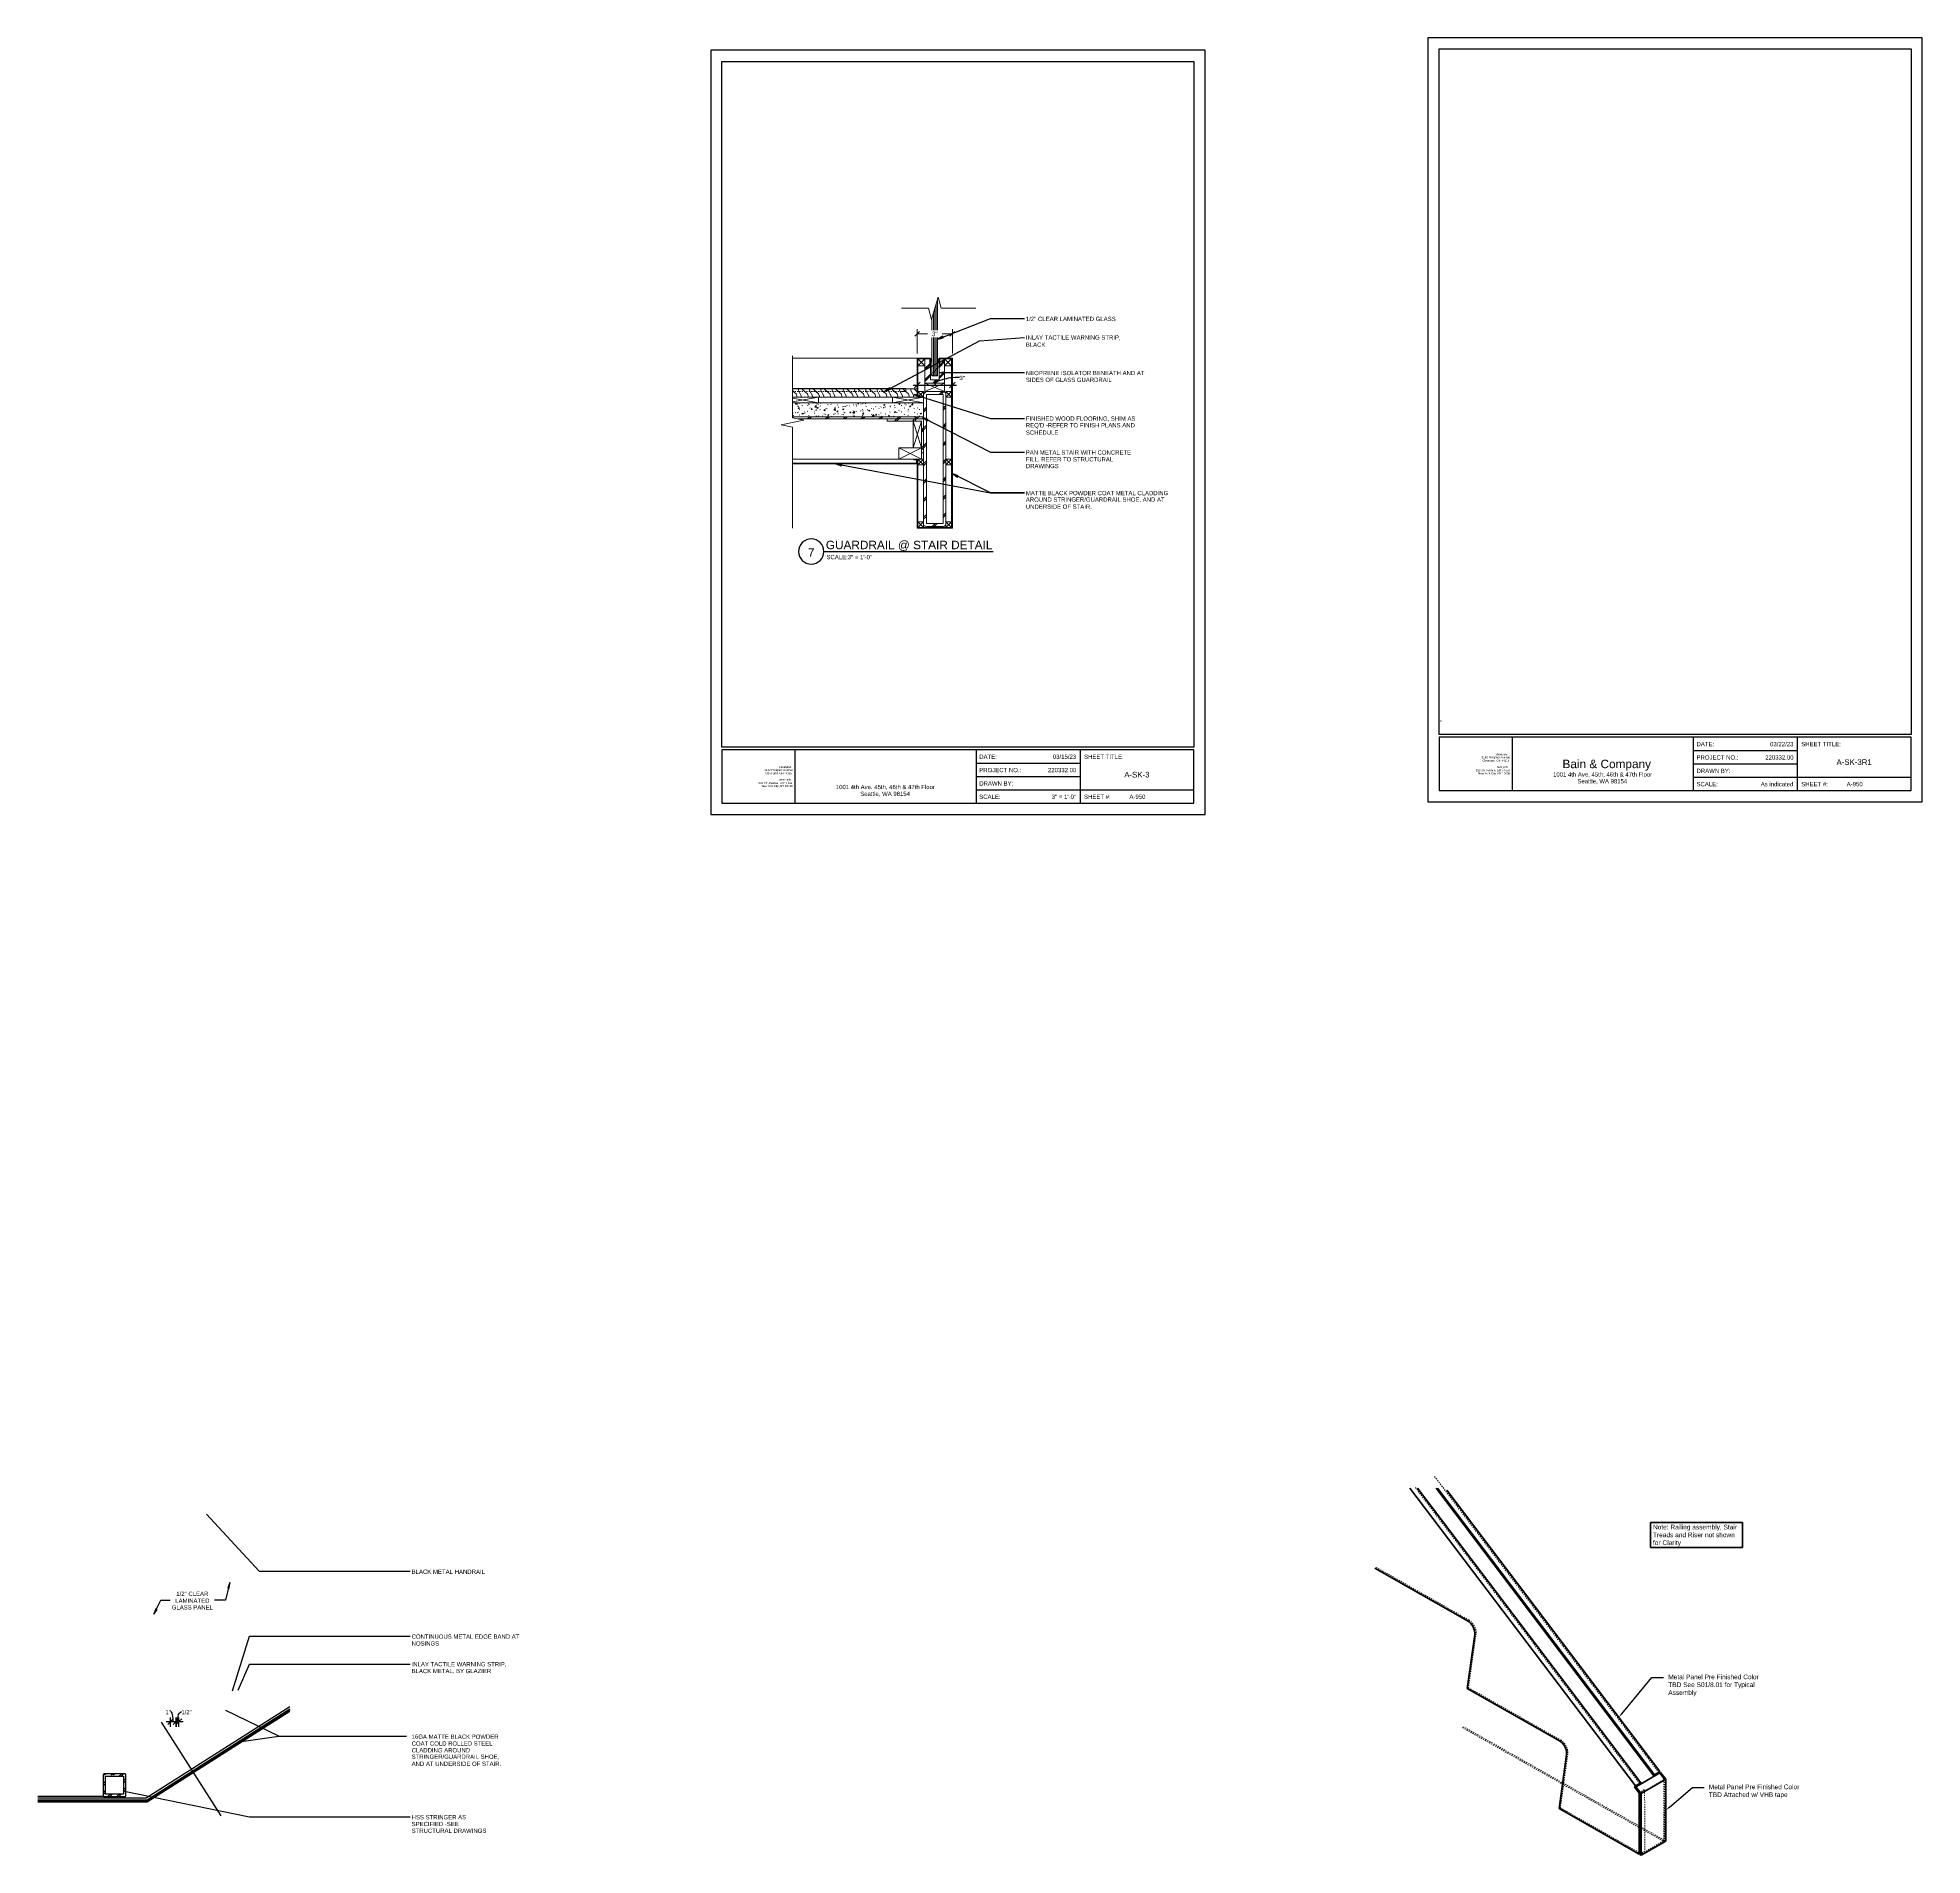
# Model space of a CAD drawing. Header units: inches. Extents: x -301 to 39679, y -468 to 370.
# Drawn here: x 117.8 to 278.8, y 55.3 to 210.5 of the extents above; entities that cross this region are included whole.
import ezdxf
from ezdxf import colors
from ezdxf.entities.mleader import LeaderData, LeaderLine
from ezdxf.math import Vec2, Vec3

# ---------------------------------------------------------------- set-up
doc = ezdxf.new("R2010")
doc.units = ezdxf.units.IN
doc.header["$MEASUREMENT"] = 0
doc.linetypes.add('DASHED2', pattern=[0.375, 0.25, -0.125])
doc.linetypes.add('PDF_IMPORT', pattern=[1, 0.8, -0.2])
doc.layers.get('Defpoints').update_dxf_attribs({"color": 3})
for name, color, linetype, lineweight in [('NSE-By_Others', 252, 'Continuous', 0), ('NSE-Call-Outs', 51, 'Continuous', 13), ('NSE-Notes', 11, 'Continuous', 40), ('NSE-Panels 01', 1, 'Continuous', 40)]:
    doc.layers.add(name, color=color, linetype=linetype, lineweight=lineweight)
doc.layers.add('NSE-Construction', color=86, linetype='Continuous', plot=False)
doc.styles.add('004 - NSSM - Standard', font='arial.ttf', dxfattribs={"height": 0.4})
doc.styles.add('Anno - NSSM - Standard', font='arial.ttf', dxfattribs={"height": 0.1})
doc.styles.add('PDF Arial', font='arial.ttf')
doc.dimstyles.new('004 - NSSM - Standard$0', dxfattribs={"dimtxt": 0.4, "dimasz": 0.4, "dimexe": 0.4, "dimexo": 0.4, "dimgap": 0.4, "dimtad": 0, "dimdec": 4, "dimzin": 3, "dimdsep": 46, "dimlunit": 5, "dimtxsty": '004 - NSSM - Standard', "dimblk": 'OBLIQUE', "dimcen": 0.4, "dimclrd": 256, "dimclre": 256, "dimclrt": 256, "dimazin": 0, "dimtfac": 0.7, "dimtdec": 4, "dimtmove": 1, "dimatfit": 2, "dimfxl": 1, "dimtfill": 1, "dimtfillclr": 11, "dimfrac": 1, "dimtolj": 1, "dimtzin": 0, "dimlwd": 0, "dimlwe": 0, "dimarcsym": 0})

# ---------------------------------------------------------------- blocks, each defined once
blk = doc.blocks.new('_Oblique')
at = {"color": 0, "linetype": 'ByBlock', "lineweight": -2}
blk.add_line((-0.5, -0.5), (0.5, 0.5), dxfattribs=at)
blk = doc.blocks.new('*D121')
at = {"layer": 'Defpoints', "color": 0, "transparency": 16777216}
for p in [(195.94, 185.19), (192.94, 183.12), (195.94, 183.12)]:
    blk.add_point(p, dxfattribs=at)
at = {"layer": 'NSE-Construction', "lineweight": 0, "transparency": 16777216}
for p, q in [((192.94, 183.52), (192.94, 185.59)), ((192.94, 185.19), (193.81, 185.19)), ((195.94, 185.19), (195.07, 185.19)), ((195.94, 183.52), (195.94, 185.59))]:
    blk.add_line(p, q, dxfattribs=at)
at = {"layer": 'NSE-Construction', "lineweight": 0, "transparency": 16777216, "xscale": 0.4, "yscale": 0.4, "zscale": 0.4, "rotation": 180}
blk.add_blockref('_Oblique', (192.94, 185.19), dxfattribs=at)
at = {"layer": 'NSE-Construction', "lineweight": 0, "transparency": 16777216, "xscale": 0.4, "yscale": 0.4, "zscale": 0.4}
blk.add_blockref('_Oblique', (195.94, 185.19), dxfattribs=at)
at = {"layer": 'NSE-Construction', "transparency": 16777216, "insert": (194.44, 185.19), "char_height": 0.4, "attachment_point": 5, "style": '004 - NSSM - Standard', "bg_fill": 3, "box_fill_scale": 1.25, "bg_fill_color": 256, "bg_fill_true_color": 13158600, "bg_fill_transparency": 0}
blk.add_mtext('\\A1;3"', dxfattribs=at)

msp = doc.modelspace()

# ---------------------------------------------------------------- linework, layer by layer
at = {"color": 253, "linetype": 'DASHED2', "lineweight": 0, "extrusion": (3.26562e-16, 0.821857, 0.569694)}
for p, q in [((254.6529, 61.39684), (254.73059, 61.49043)), ((255.90454, 62.16877), (255.84905, 62.08801)), ((256.42349, 62.36249), (256.36248, 62.28899)), ((256.75633, 61.7692), (256.36248, 62.28899))]:
    msp.add_line(p, q, dxfattribs=at)
at = {"layer": 'NSE-By_Others', "color": 253, "linetype": 'DASHED2', "ltscale": 0.25, "extrusion": (3.26562e-16, 0.821857, 0.569694)}
for p, q in [((237.12198, 87.63987), (256.28986, 62.34272)), ((235.48502, 86.69399), (254.6529, 61.39684)), ((232.14484, 79.87262), (240.04588, 75.38139)), ((240.65997, 74.21005), (240.01951, 69.60087)), ((240.01951, 69.60087), (239.90865, 69.53684)), ((240.01951, 69.60087), (247.88965, 65.1272)), ((239.49687, 66.19569), (248.04219, 61.368)), ((256.70948, 56.59394), (239.60358, 66.25795)), ((248.50374, 63.95586), (247.86329, 59.34668)), ((247.99559, 61.39438), (256.6021, 56.53212)), ((254.26251, 61.07558), (256.36248, 62.28899)), ((254.65507, 60.55748), (256.75633, 61.7692)), ((256.70047, 61.80082), (256.28986, 62.34272)), ((256.70047, 61.80082), (256.70953, 56.59397)), ((256.75633, 61.7692), (256.76539, 56.56235)), ((254.61622, 60.65677), (254.23738, 61.15675)), ((255.06222, 60.85664), (254.59921, 60.58922)), ((254.61622, 60.65677), (255.03193, 60.89649)), ((255.06222, 60.85652), (255.03193, 60.89649)), ((255.06222, 60.85664), (255.07127, 55.65296)), ((247.86329, 59.34668), (247.75243, 59.28265)), ((247.86329, 59.34668), (254.71913, 55.44958)), ((254.66413, 55.35275), (256.76539, 56.56235)), ((256.6021, 56.53212), (256.70948, 56.59394)), ((256.76539, 56.56235), (256.65889, 56.50105)), ((256.76539, 56.56235), (256.87712, 56.49912)), ((255.07127, 55.65296), (254.60826, 55.38555))]:
    msp.add_line(p, q, dxfattribs=at)
at = {"layer": 'NSE-By_Others'}
for points in [[(191.58911, 187.37897), (193.89302, 187.37897), (194.16821, 186.41901), (194.71859, 188.33893), (194.99378, 187.37897), (197.94406, 187.37897)], [(194.20021, 186.5406), (194.20021, 181.6832), (194.3218, 181.6192), (194.55859, 181.6192), (194.55859, 187.79495)], [(194.3218, 186.96299), (194.3218, 181.6192)], [(194.4434, 187.37897), (194.4434, 181.6192)], [(194.55859, 181.6192), (194.68019, 181.6832), (194.68019, 188.21733)], [(182.28389, 168.60853), (182.28389, 177.22258), (181.32393, 177.42097), (183.24385, 177.83056), (182.28389, 178.03535), (182.28389, 183.32793)], [(193.00346, 183.12314), (182.28389, 183.12314)], [(192.93946, 183.05914), (193.00346, 183.05914), (193.59863, 183.05914), (193.00346, 182.46397), (193.00346, 183.05914), (193.00346, 182.57916)], [(193.48344, 183.05914), (193.00346, 183.05914), (193.59863, 182.46397), (193.00346, 182.46397)], [(193.59863, 183.05274), (193.61143, 183.05914)], [(194.02101, 183.05914), (193.59863, 183.05914), (193.59863, 180.98563), (195.28176, 180.98563), (195.28176, 183.05914), (194.85938, 183.05914)], [(193.59863, 183.05914), (193.59863, 182.46397)], [(193.59863, 182.22718), (194.02101, 182.64956)], [(193.59863, 182.15678), (194.02101, 182.57916)], [(193.59863, 182.09278), (194.02101, 182.50877)], [(194.07861, 183.05914), (194.07861, 182.44477), (194.07861, 183.05914), (194.14261, 183.03994), (194.20021, 183.05914)], [(194.07861, 183.00155), (194.14261, 182.98235), (194.20021, 183.00155)], [(194.07861, 182.94395), (194.14261, 182.91835), (194.20021, 182.93755)], [(194.07861, 182.87995), (194.14261, 182.86075), (194.20021, 182.87995)], [(194.07861, 182.82235), (194.14261, 182.79675), (194.20021, 182.82235)], [(194.68019, 183.05914), (194.73779, 183.03994), (194.80178, 183.05914), (194.80178, 182.44477)], [(194.80178, 183.00155), (194.73779, 182.98235), (194.68019, 183.00155)], [(194.80178, 182.94395), (194.73779, 182.91835), (194.68019, 182.93755)], [(194.80178, 182.87995), (194.73779, 182.86075), (194.68019, 182.87995)], [(194.80178, 182.82235), (194.73779, 182.79675), (194.68019, 182.82235)], [(194.80178, 182.32957), (195.28176, 182.80955)], [(194.80178, 181.51041), (195.28176, 181.99039)], [(194.80178, 181.44001), (195.28176, 181.91999)], [(194.85938, 182.52797), (195.28176, 182.95035)], [(195.28176, 182.46397), (195.87694, 182.46397), (195.28176, 183.05914), (195.28176, 182.46397), (195.87694, 183.05914), (195.28176, 183.05914)], [(195.87694, 183.05914), (195.87694, 182.46397)], [(191.54432, 180.26886), (191.9795, 180.26886), (191.9795, 180.50565), (191.9795, 180.53765), (182.28389, 180.53765)], [(192.76027, 179.78248), (182.28389, 179.78248), (192.93946, 179.78248), (192.93946, 180.50565), (182.28389, 180.50565), (192.70267, 180.50565)], [(182.45669, 180.18566), (182.28389, 180.34565)], [(183.03906, 179.78248), (183.03906, 179.91047), (182.78947, 180.37125), (182.80227, 180.50565)], [(183.11586, 180.46725), (183.10306, 180.50565)], [(183.41665, 180.18566), (183.10946, 180.47365)], [(183.99902, 179.78248), (183.99902, 179.91047), (183.74943, 180.37125), (183.76223, 180.50565)], [(184.07582, 180.46725), (184.06302, 180.50565)], [(184.37661, 180.18566), (184.06942, 180.47365)], [(184.95898, 179.78248), (184.95898, 179.91047), (184.70939, 180.37125), (184.72219, 180.50565)], [(185.03578, 180.46725), (185.02298, 180.50565)], [(185.33657, 180.18566), (185.02938, 180.47365)], [(185.91894, 179.78248), (185.91894, 179.91047), (185.66935, 180.37125), (185.68215, 180.50565)], [(185.99574, 180.46725), (185.98294, 180.50565)], [(186.29653, 180.18566), (185.98934, 180.47365)], [(186.87891, 179.78248), (186.87891, 179.91047), (186.62932, 180.37125), (186.64212, 180.50565)], [(186.9557, 180.46725), (186.9429, 180.50565)], [(187.25649, 180.18566), (186.9493, 180.47365)], [(187.83887, 179.78248), (187.83887, 179.91047), (187.58928, 180.37125), (187.60208, 180.50565)], [(187.91566, 180.46725), (187.90286, 180.50565)], [(188.21645, 180.18566), (187.90926, 180.47365)], [(188.79883, 179.78248), (188.79883, 179.91047), (188.54924, 180.37125), (188.56204, 180.50565)], [(188.87562, 180.46725), (188.86282, 180.50565)], [(189.17641, 180.18566), (188.86922, 180.47365)], [(189.75879, 179.78248), (189.75879, 179.91047), (189.5092, 180.37125), (189.522, 180.50565)], [(189.83559, 180.46725), (189.82279, 180.50565)], [(190.12997, 180.18566), (189.82279, 180.47365)], [(190.71875, 179.78248), (190.71875, 179.91047), (190.46916, 180.37125), (190.48196, 180.50565)], [(190.79555, 180.46725), (190.77635, 180.50565)], [(191.08993, 180.18566), (190.78275, 180.47365)], [(191.67871, 179.78248), (191.67871, 179.91047), (191.42912, 180.37125), (191.44192, 180.50565)], [(191.74911, 180.46725), (191.73631, 180.50565)], [(192.0499, 180.18566), (191.74271, 180.47365)], [(192.63867, 179.91047), (192.38908, 180.37125), (192.40188, 180.50565)], [(192.70907, 180.46725), (192.69627, 180.50565)], [(192.93946, 180.24966), (192.70267, 180.47365)], [(192.93946, 180.92163), (192.93946, 180.82563), (192.93946, 180.46725)], [(193.00346, 180.26886), (193.48344, 179.78888)], [(193.48344, 180.26886), (193.00346, 180.26886)], [(193.48344, 180.05127), (193.69463, 180.26246)], [(193.59863, 181.26722), (194.07861, 181.7472)], [(193.59863, 181.13282), (194.07861, 181.6128)], [(195.28176, 180.26886), (195.28176, 180.98563), (193.59863, 180.98563), (193.59863, 180.26886), (195.28176, 180.26886), (193.59863, 180.26886)], [(194.80178, 181.26082), (194.07861, 181.26082)], [(194.277, 180.98563), (194.55219, 181.26082)], [(194.3474, 180.98563), (194.62259, 181.26082)], [(194.4178, 180.98563), (194.69299, 181.26082)], [(194.4434, 180.87043), (194.4434, 181.26082)], [(194.80178, 181.36961), (195.28176, 181.84959)], [(194.81458, 180.02567), (195.05777, 180.26886)], [(194.98738, 180.02567), (195.21777, 180.26246)], [(195.23697, 180.98563), (195.28176, 181.03043)], [(195.39696, 179.78888), (195.87694, 179.78888), (195.39696, 180.26886), (195.39696, 179.78888), (195.87694, 180.26886), (195.39696, 180.26886)], [(195.87694, 180.26886), (195.87694, 179.78888)], [(195.94094, 180.92163), (195.94094, 180.82563), (195.94094, 180.46725)], [(182.28389, 179.38569), (184.5046, 179.78248), (184.5046, 179.3089), (182.28389, 179.71208)], [(182.69348, 179.78248), (182.59748, 180.06407), (182.46309, 180.17926)], [(182.66788, 179.3089), (182.68068, 179.1745), (182.54628, 179.1937), (182.65508, 179.3089)], [(182.71268, 179.02091), (182.76387, 179.02731)], [(182.77667, 178.98251), (182.82147, 179.00811)], [(182.82147, 179.2641), (182.86627, 179.2321)], [(182.86627, 178.73292), (182.90467, 178.70092)], [(183.09666, 179.07211), (183.14786, 179.07851)], [(183.65344, 179.78248), (183.55744, 180.06407), (183.42305, 180.17926)], [(183.56384, 179.08491), (183.60864, 179.1169)], [(183.64064, 179.2257), (183.68544, 179.2001)], [(183.67904, 179.1489), (183.73023, 179.1553)], [(183.76223, 178.88651), (183.80063, 178.85452)], [(184.24861, 178.66892), (184.29981, 178.67532)], [(184.32541, 178.67532), (184.36381, 178.70732)], [(184.34461, 179.1873), (184.38301, 179.2193)], [(184.6134, 179.78248), (184.5174, 180.06407), (184.38301, 180.17926)], [(184.4598, 179.1937), (184.5046, 179.1617)], [(184.6326, 178.72012), (184.68379, 178.72652)], [(184.6518, 179.2769), (184.70299, 179.2833)], [(184.6582, 179.04011), (184.69019, 179.00811)], [(185.02298, 178.70732), (185.06138, 178.66892)], [(185.11898, 178.79052), (185.16378, 178.82252)], [(185.13818, 179.3025), (185.15098, 179.3089)], [(185.21497, 178.79692), (185.25977, 178.80332)], [(185.27897, 179.1553), (185.32377, 179.1297)], [(185.57336, 179.78248), (185.47736, 180.06407), (185.34297, 180.17926)], [(185.55416, 179.1937), (185.58616, 179.1617)], [(185.90615, 178.89931), (185.95094, 178.93131)], [(185.91894, 178.86091), (185.95734, 178.82252)], [(186.09814, 179.1233), (186.14294, 179.09771)], [(186.18133, 178.92491), (186.23253, 178.93131)], [(186.53332, 179.78248), (186.43732, 180.06407), (186.30293, 180.17926)], [(186.56532, 178.97611), (186.61652, 178.98251)], [(186.68691, 178.99531), (186.72531, 179.02731)], [(186.81491, 179.01451), (186.85331, 178.97611)], [(186.9173, 179.08491), (186.9621, 179.05931)], [(187.14769, 179.05291), (187.19889, 179.05931)], [(187.48688, 179.78248), (187.39728, 180.06407), (187.26289, 180.17926)], [(187.48048, 179.1105), (187.51888, 179.1425)], [(187.71087, 179.1681), (187.74927, 179.1297)], [(187.73647, 179.05291), (187.78127, 179.02731)], [(188.12045, 179.1809), (188.16525, 179.1873)], [(188.44684, 179.78248), (188.35725, 180.06407), (188.22285, 180.17926)], [(188.24845, 178.70732), (188.29325, 178.73932)], [(188.26765, 179.2193), (188.31245, 179.2513)], [(188.50444, 179.2321), (188.54924, 179.2385)], [(188.55564, 179.02091), (188.60044, 178.98891)], [(188.61963, 179.3089), (188.64523, 179.2833)], [(188.67723, 178.70092), (188.72843, 178.70732)], [(189.02922, 178.80972), (189.06762, 178.83532)], [(189.08042, 179.3089), (189.08042, 179.3089)], [(189.4068, 179.78248), (189.31721, 180.06407), (189.18281, 180.17926)], [(189.18921, 178.78412), (189.22761, 178.75212)], [(189.3748, 178.98251), (189.4196, 178.95691)], [(189.64999, 178.82892), (189.70119, 178.83532)], [(189.82279, 178.92491), (189.86118, 178.95051)], [(190.03398, 178.88011), (190.08518, 178.88651)], [(190.08518, 178.93771), (190.12357, 178.90571)], [(190.36676, 179.78248), (190.27717, 180.06407), (190.14277, 180.17926)], [(190.19397, 178.95051), (190.23877, 178.92491)], [(190.33476, 179.3089), (190.36036, 179.3025), (190.35396, 179.3089)], [(190.60995, 179.02731), (190.65475, 179.05931)], [(190.61635, 178.95691), (190.66755, 178.96331)], [(190.84034, 179.78248), (190.84034, 179.3089)], [(190.84034, 179.3089), (193.48344, 179.78248)], [(190.84034, 179.78248), (193.48344, 179.3089)], [(190.98114, 179.09131), (191.01954, 179.05931)], [(191.01954, 178.91211), (191.05794, 178.88651)], [(191.32672, 179.78248), (191.23713, 180.06407), (191.10273, 180.17926)], [(191.37152, 178.61772), (191.40992, 178.64972)], [(191.39072, 179.1297), (191.42912, 179.1617)], [(191.58271, 179.08491), (191.63391, 179.09131)], [(191.8387, 178.88011), (191.8771, 178.85452)], [(191.8771, 179.2449), (191.9155, 179.2129)], [(191.9667, 179.1361), (192.0179, 179.1425)], [(192.28669, 179.78248), (192.19709, 180.06407), (192.06269, 180.17926)], [(192.16509, 178.73292), (192.20989, 178.76492)], [(192.18429, 179.2449), (192.22269, 179.2769)], [(192.54907, 179.2129), (192.60027, 179.2193)], [(192.63227, 179.78248), (192.63227, 179.91047)], [(192.65787, 178.84812), (192.69627, 178.81612)], [(192.95226, 178.84172), (192.99706, 178.87371)], [(193.11865, 178.73292), (193.16345, 178.73932)], [(193.47704, 178.80972), (193.48344, 178.80972)], [(193.48344, 179.78888), (193.48344, 179.3089)], [(193.48344, 178.68812), (193.72023, 178.93131)], [(193.48344, 178.52173), (193.72023, 178.75852)], [(195.16017, 178.84172), (195.39696, 179.08491)], [(195.16017, 178.67532), (195.39696, 178.91211)], [(193.00346, 178.10575), (182.28389, 178.10575), (193.48344, 178.10575), (182.28389, 178.10575), (182.28389, 178.03535)], [(182.30309, 178.02895), (182.38629, 178.10575)], [(182.30949, 178.41293), (182.36069, 178.42573)], [(182.33509, 178.24654), (182.37349, 178.20814)], [(182.52068, 178.47693), (182.56548, 178.45133)], [(182.69348, 178.46413), (182.74467, 178.47053)], [(182.75747, 178.47053), (182.80227, 178.49613)], [(193.00346, 177.92655), (182.78307, 177.92655), (193.48344, 177.92655)], [(182.84707, 178.27214), (182.89187, 178.24014)], [(183.23105, 178.40013), (183.26945, 178.36174)], [(183.27585, 178.54093), (183.32705, 178.54733)], [(183.33985, 178.44493), (183.38465, 178.41293)], [(183.54464, 178.57933), (183.58944, 178.60493)], [(183.55744, 177.92655), (183.74303, 178.10575)], [(183.66624, 178.23374), (183.71103, 178.20814)], [(183.73023, 177.92655), (183.90943, 178.10575)], [(184.12702, 178.55373), (184.16542, 178.51533)], [(184.15902, 178.40653), (184.20381, 178.38093)], [(184.22941, 178.11855), (184.28061, 178.12494)], [(184.30621, 178.16334), (184.34461, 178.19534)], [(184.4854, 178.20174), (184.5302, 178.17614)], [(184.81179, 178.19534), (184.85659, 178.20174)], [(184.97818, 178.37453), (185.02298, 178.34254)], [(185.08698, 177.92655), (185.26617, 178.10575)], [(185.09978, 178.27854), (185.14458, 178.31054)], [(185.25337, 177.92655), (185.43896, 178.10575)], [(185.30457, 178.16334), (185.34937, 178.13774)], [(185.61176, 178.16974), (185.65016, 178.13134)], [(185.77815, 178.31694), (185.82935, 178.32974)], [(185.79735, 178.33614), (185.84215, 178.31054)], [(185.89335, 178.38733), (185.93174, 178.41933)], [(186.12374, 178.13134), (186.16213, 178.10575)], [(186.16213, 178.36813), (186.21333, 178.37453)], [(186.50772, 178.32334), (186.53972, 178.29134)], [(186.61012, 177.92655), (186.79571, 178.10575)], [(186.62292, 178.30414), (186.66131, 178.27854)], [(186.66771, 178.48333), (186.70611, 178.51533)], [(186.74451, 178.44493), (186.79571, 178.45133)], [(186.78291, 177.92655), (186.9621, 178.10575)], [(187.40368, 178.47693), (187.43568, 178.44493)], [(187.44208, 178.26574), (187.48048, 178.24014)], [(187.46128, 178.59853), (187.50608, 178.63052)], [(187.46768, 178.10575), (187.48688, 178.11855)], [(187.53808, 178.10575), (187.48688, 178.13774), (187.59568, 178.18254), (187.57008, 178.10575)], [(187.71087, 178.57293), (187.76207, 178.57933)], [(188.09486, 178.62412), (188.14605, 178.63052)], [(188.13965, 177.92655), (188.31885, 178.10575)], [(188.23565, 178.19534), (188.27405, 178.22734)], [(188.26125, 178.23374), (188.29965, 178.20814)], [(188.29325, 178.63052), (188.33165, 178.59853)], [(188.30605, 177.92655), (188.49164, 178.10575)], [(189.01002, 178.29774), (189.04842, 178.32334)], [(189.08042, 178.20174), (189.11881, 178.16974)], [(189.24681, 178.22734), (189.29801, 178.23374)], [(189.63079, 178.27214), (189.68199, 178.27854)], [(189.66279, 177.92655), (189.84838, 178.10575)], [(189.80359, 178.41293), (189.84838, 178.43853)], [(189.83559, 177.92655), (190.01478, 178.10575)], [(189.89958, 178.16334), (189.93798, 178.13774)], [(190.21317, 178.34894), (190.25797, 178.35534)], [(190.36036, 177.92655), (190.36036, 177.74736), (193.30424, 177.74736), (193.30424, 174.48989), (191.38432, 174.48989), (191.38432, 175.44985), (193.30424, 175.44985), (193.30424, 174.48989), (191.38432, 175.44985)], [(190.59075, 178.52173), (190.63555, 178.54733)], [(190.71875, 178.13134), (190.75075, 178.10575)], [(190.91714, 178.17614), (190.95554, 178.13774)], [(191.01314, 177.74736), (191.19233, 177.92655), (191.37152, 178.10575)], [(191.17953, 178.47693), (191.23073, 178.48333)], [(191.17953, 177.74736), (191.35872, 177.92655), (191.54432, 178.10575)], [(191.35232, 178.10575), (191.39072, 178.13774)], [(191.38432, 174.48989), (193.30424, 175.44985), (192.58107, 175.44985), (192.58107, 177.74736), (193.30424, 175.44985)], [(191.56351, 178.52813), (191.61471, 178.53453)], [(191.62111, 178.10575), (191.65311, 178.15054), (191.65951, 178.10575)], [(191.8131, 178.32974), (191.8515, 178.29134)], [(192.14589, 178.60493), (192.19709, 178.61133)], [(192.14589, 178.22094), (192.19069, 178.25294)], [(192.53628, 177.74736), (192.71547, 177.92655), (192.90106, 178.10575)], [(193.30424, 177.20978), (193.30424, 177.74736), (192.58107, 177.74736)], [(192.58107, 175.44985), (193.30424, 177.74736)], [(192.70907, 178.48333), (192.74747, 178.44493)], [(192.70907, 178.13134), (192.76027, 178.13774)], [(192.70907, 177.74736), (192.88826, 177.92655), (193.06745, 178.10575)], [(192.93306, 178.32974), (192.97786, 178.36174)], [(193.08025, 178.14414), (193.11225, 178.11215)], [(193.09305, 178.17614), (193.14425, 178.18254)], [(193.30424, 176.98579), (193.48344, 177.16498), (193.72023, 177.40177)], [(193.30424, 176.813), (193.48344, 176.99219), (193.72023, 177.23538)], [(195.16017, 177.31858), (195.39696, 177.55537)], [(195.16017, 177.14578), (195.39696, 177.38897)], [(193.30424, 175.45625), (193.48344, 175.63545), (193.72023, 175.87864)], [(193.30424, 175.28986), (193.48344, 175.46905), (193.72023, 175.70584)], [(195.16017, 175.78904), (195.39696, 176.03223)], [(195.16017, 175.62265), (195.39696, 175.85944)], [(182.28389, 174.09311), (192.93946, 174.09311), (192.93946, 174.48989), (192.63867, 174.48989), (192.63867, 174.4323), (192.88186, 174.4323), (192.88186, 174.15711), (182.28389, 174.15711)], [(192.63867, 174.48989), (182.28389, 174.48989)], [(193.48344, 174.48989), (193.48344, 174.00991), (193.00346, 174.48989), (193.00346, 174.00991), (193.48344, 174.48989), (193.00346, 174.48989)], [(193.00346, 174.00991), (193.48344, 174.00991)], [(193.48344, 174.11231), (193.72023, 174.3491)], [(193.48344, 173.93952), (193.72023, 174.18271)], [(195.16017, 174.2659), (195.39696, 174.50269)], [(195.16017, 174.09311), (195.39696, 174.3363)], [(195.39696, 174.00991), (195.87694, 174.00991), (195.39696, 174.48989), (195.39696, 174.00991), (195.87694, 174.48989), (195.39696, 174.48989)], [(195.87694, 174.48989), (195.87694, 174.00991)], [(193.48344, 172.58277), (193.72023, 172.82596)], [(193.48344, 172.41638), (193.72023, 172.65317)], [(195.16017, 172.73636), (195.39696, 172.97955)], [(195.16017, 172.56997), (195.39696, 172.80676)], [(193.48344, 171.05963), (193.72023, 171.29642)], [(193.48344, 170.88684), (193.72023, 171.13003)], [(195.16017, 171.21323), (195.39696, 171.45002)], [(195.16017, 171.04043), (195.39696, 171.28362)], [(193.48344, 169.14611), (193.48344, 168.66613), (193.00346, 169.14611), (193.00346, 168.66613), (193.48344, 169.14611), (193.00346, 169.14611)], [(193.48344, 169.53009), (193.72023, 169.77328)], [(193.48344, 169.3637), (193.72023, 169.60049)], [(194.22581, 168.75573), (194.469, 168.99252)], [(194.3986, 168.75573), (194.63539, 168.99252)], [(195.16017, 169.68369), (195.39696, 169.92688)], [(195.16017, 169.5173), (195.39696, 169.75409)], [(195.39696, 168.66613), (195.87694, 168.66613), (195.39696, 169.14611), (195.39696, 168.66613), (195.87694, 169.14611), (195.39696, 169.14611)], [(195.87694, 169.14611), (195.87694, 168.66613)], [(193.00346, 168.66613), (193.48344, 168.66613)]]:
    msp.add_lwpolyline(points, dxfattribs=at)
for points in [[(194.02101, 182.44477), (194.07861, 182.44477), (194.07861, 183.12314), (192.93946, 183.12314), (192.93946, 179.78248), (193.00346, 179.78248), (193.00346, 183.05914), (194.02101, 183.05914)], [(195.87694, 168.66613), (193.00346, 168.66613), (193.00346, 174.48989), (192.93946, 174.48989), (192.93946, 168.60853), (195.94094, 168.60853), (195.94094, 183.12314), (194.80178, 183.12314), (194.80178, 182.44477), (194.85938, 182.44477), (194.85938, 183.05914), (195.87694, 183.05914)], [(194.20021, 182.44477), (194.07861, 182.44477), (194.07861, 181.26082), (194.80178, 181.26082), (194.80178, 182.44477), (194.68019, 182.44477), (194.68019, 181.6192), (194.20021, 181.6192)], [(194.79538, 181.88799), (195.27536, 181.82399), (195.27536, 181.95199)], [(193.48344, 180.26886), (193.48344, 179.78888), (193.00346, 179.78888)], [(193.48344, 168.99252), (193.48984, 168.92852), (193.51544, 168.87092), (193.55383, 168.82612), (193.59863, 168.78772), (193.65623, 168.76213), (193.72023, 168.75573), (195.16017, 168.75573), (195.22417, 168.76213), (195.28176, 168.78772), (195.32656, 168.82612), (195.36496, 168.87092), (195.39056, 168.92852), (195.39696, 168.99252), (195.39696, 180.02567), (195.39056, 180.08966), (195.36496, 180.14726), (195.32656, 180.19846), (195.28176, 180.23686), (195.22417, 180.25606), (195.16017, 180.26886), (193.72023, 180.26886), (193.65623, 180.25606), (193.59863, 180.23686), (193.55383, 180.19846), (193.51544, 180.14726), (193.48984, 180.08966), (193.48344, 180.02567)], [(193.59863, 180.98563), (193.59863, 180.26886), (195.28176, 180.98563), (195.28176, 180.26886)], [(193.48344, 179.3089), (182.28389, 179.3089)], [(182.84707, 178.91851), (182.85987, 178.82252), (182.77027, 178.83532)], [(183.94782, 178.82252), (183.96062, 178.72652), (183.87103, 178.73932)], [(184.31901, 178.91851), (184.18462, 178.93771), (184.29981, 179.06571)], [(184.4726, 178.92491), (184.4406, 178.82892), (184.36381, 178.88011)], [(185.04858, 178.72652), (185.06778, 178.63052), (184.97178, 178.64332)], [(185.95734, 178.66252), (185.82295, 178.68812), (185.93814, 178.80972)], [(186.68051, 178.79692), (186.64851, 178.70732), (186.57172, 178.75852)], [(187.96686, 179.2961), (187.93486, 179.2001), (187.86447, 179.2513)], [(188.88842, 178.67532), (188.85643, 178.58573), (188.77963, 178.63692)], [(190.17477, 179.1745), (190.14277, 179.07851), (190.06598, 179.1297)], [(191.44192, 179.3025), (191.46112, 179.2065), (191.36512, 179.2193)], [(192.38268, 179.04651), (192.35068, 178.95691), (192.27389, 179.00811)], [(192.54268, 179.2065), (192.56187, 179.1105), (192.46588, 179.1233)], [(193.72023, 168.99252), (193.72023, 180.02567), (195.16017, 180.02567), (195.16017, 168.99252)], [(183.17986, 178.42573), (183.15426, 178.33614), (183.07746, 178.38733)], [(185.38777, 178.30414), (185.35577, 178.21454), (185.27897, 178.26574)], [(186.14934, 178.63052), (186.16853, 178.53453), (186.07254, 178.54733)], [(187.25009, 178.53453), (187.26929, 178.43853), (187.17329, 178.44493)], [(187.59568, 178.41293), (187.46128, 178.43213), (187.57648, 178.55373)], [(188.35085, 178.43853), (188.37004, 178.34254), (188.27405, 178.34894)], [(189.23401, 178.15694), (189.09962, 178.17614), (189.21481, 178.30414)], [(189.4516, 178.34254), (189.4708, 178.24654), (189.3748, 178.25294)], [(190.36036, 177.74736), (193.30424, 177.74736), (193.30424, 175.04667), (193.48344, 175.04667), (193.48344, 177.92655), (190.36036, 177.92655)], [(190.55236, 178.24654), (190.57156, 178.15054), (190.47556, 178.15694)], [(191.08993, 178.55373), (191.05794, 178.45773), (190.98114, 178.51533)], [(193.29784, 178.43213), (193.26585, 178.33614), (193.18905, 178.38733)]]:
    msp.add_lwpolyline(points, close=True, dxfattribs=at)
at = {"layer": 'NSE-By_Others', "linetype": 'PDF_IMPORT', "ltscale": 0.17677}
msp.add_lwpolyline([(193.59863, 181.19682), (195.28176, 182.87995)], dxfattribs=at)
at = {"layer": 'NSE-By_Others', "linetype": 'PDF_IMPORT', "ltscale": 0.114995}
msp.add_lwpolyline([(182.28389, 180.26886), (191.35872, 180.26886)], dxfattribs=at)
at = {"layer": 'NSE-By_Others', "color": 253, "linetype": 'DASHED2', "ltscale": 0.25, "extrusion": (-1.03596e-16, 6.83762e-17, -1)}
msp.add_ellipse((240.04521, 74.66427), major_axis=(0.43762, -0.7577), ratio=0.582449286, start_param=-2.359338138, end_param=-0.642000523, dxfattribs=at)
at = {"layer": 'NSE-By_Others', "color": 253, "linetype": 'DASHED2', "ltscale": 0.25, "extrusion": (4.80697e-17, 2.77632e-17, -1)}
msp.add_ellipse((247.88899, 64.41008), major_axis=(0.43762, -0.7577), ratio=0.582449286, start_param=-2.359338138, end_param=-0.642000523, dxfattribs=at)
at = {"layer": 'NSE-Construction'}
for p, q in [((133.50181, 58.65829), (128.40455, 66.65874)), ((138.43748, 65.44907), (149.31863, 65.44907))]:
    msp.add_line(p, q, dxfattribs=at)
for points in [[(217.52086, 144.16153), (217.52086, 209.40687), (175.30178, 209.40687), (175.30178, 144.16153)], [(278.7739, 145.23638), (278.7739, 210.48172), (236.55482, 210.48172), (236.55482, 145.23638)], [(277.81394, 209.52176), (277.81394, 150.98974), (237.51478, 150.98974), (237.51478, 209.52176)], [(216.5609, 208.44691), (216.5609, 149.91489), (176.26174, 149.91489), (176.26174, 208.44691)], [(194.69299, 184.74868), (195.16657, 184.86387), (195.11537, 184.98547)], [(190.21317, 180.30086), (190.66755, 180.47365), (190.60355, 180.58244)], [(192.67707, 180.01287), (193.11865, 179.81448), (193.15705, 179.92967)], [(193.41944, 178.04175), (193.81622, 177.76656), (193.87382, 177.88175)], [(185.98934, 174.08671), (186.45012, 173.93952), (186.46932, 174.06111)], [(195.98573, 173.24194), (196.38252, 172.96675), (196.44012, 173.08195)], [(176.26174, 145.12149), (216.5609, 145.12149), (216.5609, 149.6781), (176.26174, 149.6781)], [(237.51478, 146.19634), (277.81394, 146.19634), (277.81394, 150.75295), (237.51478, 150.75295)], [(134.23925, 78.59414), (134.06646, 78.13976), (134.18805, 78.10776)], [(127.76271, 75.87425), (128.0315, 76.27743), (127.91631, 76.33503)], [(129.89383, 66.94661), (129.65064, 66.70342), (129.41385, 66.46663), (129.65064, 66.70342)], [(129.65064, 66.24904), (129.65064, 66.70342), (129.65064, 67.06821), (129.65064, 66.70342)], [(125.29241, 60.31648), (125.31161, 60.31648), (125.32441, 60.32288), (125.33721, 60.32928), (125.34361, 60.34208), (125.35001, 60.36128), (125.35001, 60.37408), (125.35001, 62.17881), (125.35001, 62.19161), (125.34361, 62.20441), (125.33721, 62.2172), (125.32441, 62.2236), (125.31161, 62.23), (125.29241, 62.2364), (123.49409, 62.2364), (123.47489, 62.23), (123.46209, 62.2236), (123.44929, 62.2172), (123.44289, 62.20441), (123.43649, 62.19161), (123.43009, 62.17881), (123.43009, 60.37408), (123.43649, 60.36128), (123.44289, 60.34208), (123.44929, 60.32928), (123.46209, 60.32288), (123.47489, 60.31648), (123.49409, 60.31648)], [(125.17082, 60.49567), (123.61568, 60.49567), (123.61568, 62.05721), (125.17082, 62.05721)]]:
    msp.add_lwpolyline(points, close=True, dxfattribs=at)
for points in [[(194.69299, 184.74868), (199.192, 186.5086), (202.09749, 186.5086)], [(190.21317, 180.30086), (198.25764, 184.59508), (202.09749, 184.88947)], [(194.79538, 181.88799), (202.09749, 181.88799)], [(192.58107, 180.82563), (196.29932, 180.82563)], [(193.18265, 181.06243), (192.93946, 180.82563), (192.70267, 180.58244)], [(196.17773, 181.06243), (195.94094, 180.82563), (195.69775, 180.58244)], [(192.67707, 180.01287), (199.192, 177.96495), (202.09749, 177.96495)], [(193.41944, 178.04175), (199.192, 175.10427), (202.09749, 175.10427)], [(185.98934, 174.08671), (199.192, 171.62921), (202.09749, 171.62921), (199.192, 171.62921), (195.98573, 173.24194)], [(184.97178, 166.60541), (199.42879, 166.60541)], [(182.48868, 149.6781), (182.48868, 145.12149)], [(197.96325, 149.6781), (197.96325, 145.12149)], [(206.84609, 149.6781), (206.84609, 145.12149)], [(243.74172, 150.75295), (243.74172, 146.19634)], [(259.21629, 150.75295), (259.21629, 146.19634)], [(268.09913, 150.75295), (268.09913, 146.19634)], [(197.96325, 148.53895), (206.84609, 148.53895)], [(259.21629, 149.6138), (268.09913, 149.6138)], [(259.21629, 148.47465), (268.09913, 148.47465)], [(197.96325, 147.3998), (206.84609, 147.3998)], [(259.21629, 147.33549), (277.81394, 147.33549)], [(197.96325, 146.26064), (216.5609, 146.26064)], [(132.23613, 84.4179), (136.74155, 79.5413), (149.6526, 79.5413)], [(134.23925, 78.59414), (133.86807, 77.071), (132.9273, 77.071)], [(127.76271, 75.87425), (128.35149, 77.071), (129.13866, 77.071)], [(134.46324, 69.32092), (135.92878, 73.99913), (149.6526, 73.99913)], [(134.94962, 69.38491), (135.92878, 71.61202), (149.6526, 71.61202)], [(139.36188, 67.97269), (127.08434, 60.16289), (117.83032, 60.16289)], [(117.83032, 59.8621), (127.18034, 59.8621), (127.14194, 59.9837), (117.83032, 59.9837), (127.14194, 59.9837), (139.36188, 67.7632)], [(139.36188, 67.68619), (127.16114, 59.9197), (117.83032, 59.9197)], [(127.18034, 59.8621), (139.36188, 67.60683)], [(139.36188, 67.75552), (127.18674, 60.00929)], [(135.24401, 64.99469), (138.43748, 65.44907), (133.90646, 67.65698)], [(128.81227, 66.70342), (130.00902, 66.70342)], [(129.41385, 66.94661), (129.17066, 66.70342), (128.93387, 66.46663)], [(129.17066, 66.24904), (129.17066, 66.70342), (129.17066, 67.06821)], [(129.41385, 66.70342), (129.40745, 66.92741), (129.38185, 67.1322), (129.34985, 67.305), (129.30505, 67.43939), (129.25385, 67.52259), (129.19626, 67.55459)], [(129.29225, 66.70342), (130.25221, 66.70342)], [(130.13062, 66.94661), (129.89383, 66.70342), (129.65064, 66.46663)], [(129.77223, 66.70342), (129.78503, 66.92741), (129.81703, 67.1322), (129.86823, 67.305), (129.93863, 67.43939), (130.02182, 67.52259), (130.10502, 67.55459)], [(129.89383, 66.26184), (129.89383, 66.70342), (129.89383, 67.06821)], [(123.43009, 61.43644), (123.61568, 61.61563)], [(123.43009, 61.25084), (123.61568, 61.43004)], [(123.56164, 62.14397), (123.56448, 62.14681), (123.65408, 62.2364)], [(124.13752, 62.14387), (124.14046, 62.14681), (124.23646, 62.2364)], [(124.32321, 62.14397), (124.32605, 62.14681), (124.41565, 62.2364)], [(124.79982, 62.05721), (124.9891, 62.23387)], [(124.98514, 62.05721), (125.1618, 62.23387)], [(125.17082, 61.65403), (125.35001, 61.83322)], [(125.17082, 61.46844), (125.35001, 61.64763)], [(123.49409, 60.31648), (117.83032, 60.31648)], [(123.43009, 60.67487), (123.61568, 60.85406)], [(123.43009, 60.48928), (123.61568, 60.66847)], [(123.83327, 60.31648), (124.01247, 60.49567)], [(124.01887, 60.31648), (124.19806, 60.49567)], [(124.59484, 60.31648), (124.77404, 60.49567)], [(124.77404, 60.31648), (124.95963, 60.49567)], [(125.17082, 60.89246), (125.35001, 61.07165)], [(125.17082, 60.71327), (125.35001, 60.89246)], [(125.35641, 60.72607), (135.92878, 58.57575), (149.6526, 58.57575)]]:
    msp.add_lwpolyline(points, dxfattribs=at)
msp.add_lwpolyline([(183.89023, 167.68697, 0.415178571), (182.81507, 166.61181, 0.413943476), (183.89023, 165.53026, 0.412721893), (184.97178, 166.61181, 0.411724402)], format="xyb", close=True, dxfattribs=at)
msp.add_ellipse((196.0247, 180.97114), major_axis=(1.58246, 0.13591), ratio=0.301641209, start_param=1.207367837, end_param=3.161743196, dxfattribs=at)
msp.add_open_spline([(237.64917, 152.1481), (237.64917, 152.1353), (237.64917, 152.1353), (237.64917, 152.1545)], degree=3, dxfattribs=at)
at = {"layer": 'NSE-Panels 01', "linetype": 'Continuous', "extrusion": (3.26562e-16, 0.821857, 0.569694)}
for p, q in [((235.00861, 86.64026), (254.26758, 61.22289)), ((254.73059, 61.49043), (235.67433, 86.64026)), ((255.84905, 62.08801), (237.24554, 86.64026)), ((237.36224, 86.64026), (255.90454, 62.16877)), ((256.36755, 62.43631), (238.15495, 86.47267)), ((232.03397, 79.80859), (239.93501, 75.31736)), ((240.5491, 74.14602), (239.90865, 69.53684)), ((239.90865, 69.53684), (247.77879, 65.06317)), ((248.39288, 63.89183), (247.75243, 59.28265)), ((254.18989, 61.12931), (254.6529, 61.39684)), ((254.18989, 61.12931), (254.26758, 61.22289)), ((254.26758, 61.22289), (254.73059, 61.49043)), ((254.32352, 61.14907), (256.42349, 62.36249)), ((254.76668, 60.5642), (256.86665, 61.77762)), ((255.84905, 62.08801), (256.28986, 62.34272)), ((255.90454, 62.16877), (256.36755, 62.43631)), ((256.28986, 62.34272), (256.36755, 62.43631)), ((256.75601, 61.92364), (256.42349, 62.36249)), ((256.86794, 61.77592), (256.75601, 61.92364)), ((256.87712, 56.49912), (256.86794, 61.77592)), ((254.59921, 60.5891), (254.18989, 61.12931)), ((254.26251, 61.07558), (254.32352, 61.14907)), ((254.65507, 60.55748), (254.26251, 61.07558)), ((254.32352, 61.14907), (254.76668, 60.5642)), ((254.59921, 60.5891), (254.60826, 55.38555)), ((254.65507, 60.55748), (254.66413, 55.35275)), ((254.76668, 60.5642), (254.77585, 55.28952)), ((247.75243, 59.28265), (254.60826, 55.38555)), ((254.77585, 55.28952), (256.87712, 56.49912)), ((254.77585, 55.28952), (254.66413, 55.35275))]:
    msp.add_line(p, q, dxfattribs=at)
at = {"layer": 'NSE-Panels 01', "linetype": 'Continuous', "extrusion": (1.07324e-16, -1.30327e-16, -1)}
msp.add_ellipse((239.93435, 74.60024), major_axis=(0.43762, -0.7577), ratio=0.582449286, start_param=-2.359338138, end_param=-0.642000523, dxfattribs=at)
at = {"layer": 'NSE-Panels 01', "linetype": 'Continuous', "extrusion": (9.61394e-17, 5.55263e-17, -1)}
msp.add_ellipse((247.77812, 64.34605), major_axis=(0.43762, -0.7577), ratio=0.582449286, start_param=-2.359338138, end_param=-0.642000523, dxfattribs=at)

# ---------------------------------------------------------------- texts
at = {"layer": 'NSE-Construction', "attachment_point": 4}
for s, insert, char_height, style in [('1/2" CLEAR LAMINATED GLASS', (202.21846, 186.47046), 0.3667332, 'PDF Arial'), ('BLACK', (202.21846, 184.26807), 0.364548, 'PDF Arial'), ('INLAY TACTILE WARNING STRIP, ', (202.21846, 184.85047), 0.3645482, 'PDF Arial'), ('NEOPRENE ISOLATOR BENEATH AND AT', (202.21846, 181.84887), 0.3645482, 'PDF Arial'), ('3"', (196.54807, 181.42512), 0.365281, 'PDF Arial'), ('SIDES OF GLASS GUARDRAIL', (202.21846, 181.26647), 0.3645482, 'PDF Arial'), ('FINISHED WOOD FLOORING, SHIM AS', (202.21846, 177.92594), 0.365281, 'PDF Arial'), ("REQ'D -REFER TO FINISH PLANS AND", (202.21846, 177.34354), 0.365281, 'PDF Arial'), ('SCHEDULE', (202.21846, 176.76754), 0.365281, 'PDF Arial'), ('PAN METAL STAIR WITH CONCRETE', (202.21846, 175.06514), 0.365281, 'PDF Arial'), ('FILL. REFER TO STRUCTURAL', (202.21846, 174.48274), 0.365281, 'PDF Arial'), ('DRAWINGS', (202.21846, 173.90674), 0.365281, 'PDF Arial'), ('AROUND STRINGER/GUARDRAIL SHOE, AND AT', (202.2182, 171.01394), 0.365281, 'PDF Arial'), ('UNDERSIDE OF STAIR.', (202.21846, 170.43794), 0.365281, 'PDF Arial'), ('MATTE BLACK POWDER COAT METAL CLADDING', (202.21846, 171.59634), 0.365281, 'PDF Arial'), ('GUARDRAIL @ STAIR DETAIL', (185.13687, 167.09802), 0.7207946, 'PDF Arial'), ('7', (183.60727, 166.52202), 0.72079, 'PDF Arial'), ('SCALE:3" = 1\'-0"', (185.18807, 166.13126), 0.3667332, 'PDF Arial'), ('DATE:', (259.49071, 150.16292), 0.366733, 'PDF Arial'), ('03/22/23', (265.7755, 150.16292), 0.366733, 'PDF Arial'), ('SHEET TITLE:', (268.4379, 150.16292), 0.3667332, 'PDF Arial'), ('cleveland.', (181.13687, 148.21561), 0.171476, ''), ('DATE:', (198.23767, 149.08807), 0.366733, 'PDF Arial'), ('PROJECT NO.:', (198.23767, 147.94887), 0.3667332, 'PDF Arial'), ('220332.00', (204.10646, 147.94887), 0.366733, 'PDF Arial'), ('03/15/23', (204.52246, 149.08807), 0.366733, 'PDF Arial'), ('SHEET TITLE:', (207.18486, 149.08807), 0.3667332, 'PDF Arial'), ('3142 Prospect Avenue', (241.14191, 149.01054), 0.1714759, 'PDF Arial'), ('             Cleveland, OH 44115 ', (240.34831, 148.74174), 0.1714759, 'PDF Arial'), ('cleveland.', (242.38991, 149.29046), 0.171476, ''), ('new york.', (242.44111, 148.18966), 0.171476, ''), ('Bain & Company', (248.04751, 148.36488), 0.7207946, 'PDF Arial'), ('PROJECT NO.:', (259.49071, 149.02373), 0.3667332, 'PDF Arial'), ('220332.00', (265.3595, 149.02373), 0.366733, 'PDF Arial'), ('A-SK-3R1', (271.4459, 148.62919), 0.47892, 'PDF Arial'), ('530 5th Avenue, 16th Floor', (179.39607, 146.83489), 0.1714759, 'PDF Arial'), ('New York City, NY 10036  ', (179.59447, 146.56609), 0.1714759, 'PDF Arial'), ('3142 Prospect Avenue', (179.88888, 147.93569), 0.1714759, 'PDF Arial'), ('             Cleveland, OH 44115 ', (179.09528, 147.66689), 0.1714759, 'PDF Arial'), ('new york.', (181.18807, 147.11481), 0.171476, ''), ('1001 4th Ave. 45th, 46th & 47th Floor', (185.98807, 146.46968), 0.3645482, 'PDF Arial'), ('DRAWN BY:', (198.23767, 146.80967), 0.366733, 'PDF Arial'), ('A-SK-3', (210.62166, 147.55434), 0.47892, 'PDF Arial'), ('530 5th Avenue, 16th Floor', (240.64911, 147.90974), 0.1714759, 'PDF Arial'), ('New York City, NY 10036  ', (240.84751, 147.64094), 0.1714759, 'PDF Arial'), ('1001 4th Ave. 45th, 46th & 47th Floor', (247.24111, 147.54453), 0.3645482, 'PDF Arial'), ('Seattle, WA 98154', (249.32751, 146.96213), 0.3645482, 'PDF Arial'), ('SCALE:', (259.49071, 146.74533), 0.366733, 'PDF Arial'), ('DRAWN BY:', (259.49071, 147.88453), 0.366733, 'PDF Arial'), ('As indicated', (264.97524, 146.74533), 0.3667332, 'PDF Arial'), ('SHEET #:', (268.4379, 146.74533), 0.366733, 'PDF Arial'), ('A-950', (272.3163, 146.74533), 0.366733, 'PDF Arial'), ('Seattle, WA 98154', (188.07447, 145.88728), 0.3645482, 'PDF Arial'), ('SCALE:', (198.23767, 145.67047), 0.366733, 'PDF Arial'), ('3" = 1\'-0"', (204.43286, 145.67047), 0.366733, 'PDF Arial'), ('SHEET #:', (207.18486, 145.67047), 0.366733, 'PDF Arial'), ('A-950', (211.06326, 145.67047), 0.366733, 'PDF Arial'), ('BLACK METAL HANDRAIL', (149.76724, 79.50277), 0.3667332, 'PDF Arial'), ('1/2" CLEAR', (129.66892, 77.61425), 0.365281, 'PDF Arial'), ('GLASS PANEL', (129.27852, 76.45584), 0.365281, 'PDF Arial'), ('LAMINATED', (129.57932, 77.03184), 0.365281, 'PDF Arial'), ('CONTINUOUS METAL EDGE BAND AT', (149.76724, 73.95958), 0.3645482, 'PDF Arial'), ('NOSINGS', (149.76724, 73.37718), 0.364548, 'PDF Arial'), ('BLACK METAL, BY GLAZIER', (149.76724, 70.98998), 0.3645482, 'PDF Arial'), ('INLAY TACTILE WARNING STRIP, ', (149.76724, 71.57238), 0.3645482, 'PDF Arial'), ('1"', (128.74092, 67.51344), 0.360847, 'PDF Arial'), ('1/2"', (130.10412, 67.51344), 0.360847, 'PDF Arial'), ('COAT COLD ROLLED STEEL', (149.76724, 64.83334), 0.3649786, 'PDF Arial'), ('CLADDING AROUND', (149.76724, 64.25734), 0.3649786, 'PDF Arial'), ('16GA MATTE BLACK POWDER', (149.76724, 65.41574), 0.3649786, 'PDF Arial'), ('AND AT UNDERSIDE OF STAIR.', (149.76697, 63.09894), 0.3649786, 'PDF Arial'), ('STRINGER/GUARDRAIL SHOE,', (149.76724, 63.67494), 0.3649786, 'PDF Arial'), ('SPECIFIED -SEE', (149.76724, 57.95985), 0.365281, 'PDF Arial'), ('HSS STRINGER AS', (149.76724, 58.54225), 0.365281, 'PDF Arial'), ('STRUCTURAL DRAWINGS', (149.76724, 57.38385), 0.365281, 'PDF Arial')]:
    msp.add_mtext(s, dxfattribs=dict(at, insert=insert, char_height=char_height, style=style))
at = {"layer": 'NSE-Notes', "insert": (255.77417, 83.51494), "char_height": 0.4, "attachment_point": 1, "style": 'Anno - NSSM - Standard', "bg_fill": 16}
msp.add_mtext_dynamic_manual_height_columns('Note: Railing assembly, Stair Treads and Riser not shown for Clarity', width=7.4508237, gutter_width=2, heights=[0], dxfattribs=at)

# ---------------------------------------------------------------- next in the draw order: dimensions: what is measured, and where the dimension line sits
at = {"layer": 'NSE-Construction'}
dim = msp.add_linear_dim(base=(195.94094, 185.19236), p1=(192.93946, 183.12314), p2=(195.94094, 183.12314), dimstyle='004 - NSSM - Standard$0', override={"dimpost": '"'}, dxfattribs=at)
dim.commit()
dim.dimension.update_dxf_attribs({"geometry": '*D121', "text_midpoint": (194.4402, 185.19236)})

# ---------------------------------------------------------------- next in the draw order: leaders
at = {"layer": 'NSE-Call-Outs'}
ml = msp.add_multileader_mtext('Standard', dxfattribs=at)
ml.set_content('Metal Panel Pre Finished Color TBD See S01/8.01 for Typical Assembly', color=256, style='004 - NSSM - Standard')
ml.set_leader_properties(color=256)
ml.build(insert=Vec2(0, 0))
ml.multileader.update_dxf_attribs({"dogleg_length": 1, "arrow_head_size": 0.4})
ctx = ml.context
ctx.base_point, ctx.char_height, ctx.arrow_head_size, ctx.landing_gap_size, ctx.plane_origin = Vec3(256.6782, 70.46228), 0.4, 0.4, 0.4, Vec3(248.35046, 91.77189)
notes = []
notes.append((ctx, [(1, (1, 1, 0), (255.6782, 70.46228), (1, 0), 1, [(0, [(252.85467, 67.07249)], 0, [])])]))
ctx.mtext.insert, ctx.mtext.width, ctx.mtext.defined_height, ctx.mtext.flow_direction = Vec3(257.0782, 70.72108), 8, 1.61676, 5
ctx.mtext.has_bg_fill, ctx.mtext.bg_color, ctx.mtext.bg_scale_factor, ctx.mtext.bg_transparency, ctx.mtext.use_window_bg_color = 1, -1027028792, 1.5, 0, 1
ml = msp.add_multileader_mtext('Standard', dxfattribs=at)
ml.set_content('Metal Panel Pre Finished Color TBD Attached w/ VHB tape', color=256, style='004 - NSSM - Standard')
ml.set_leader_properties(color=256)
ml.build(insert=Vec2(0, 0))
ml.multileader.update_dxf_attribs({"dogleg_length": 1, "arrow_head_size": 0.4})
ctx = ml.context
ctx.base_point, ctx.char_height, ctx.arrow_head_size, ctx.landing_gap_size, ctx.plane_origin = Vec3(260.13912, 61.07666), 0.4, 0.4, 0.4, Vec3(251.81138, 82.38627)
notes.append((ctx, [(1, (1, 1, 0), (259.13912, 61.07666), (1, 0), 1, [(0, [(256.87253, 59.13752)], 0, [])])]))
ctx.mtext.insert, ctx.mtext.width, ctx.mtext.defined_height, ctx.mtext.flow_direction = Vec3(260.53912, 61.33218), 8, 1.61676, 5
ctx.mtext.has_bg_fill, ctx.mtext.bg_color, ctx.mtext.bg_scale_factor, ctx.mtext.bg_transparency, ctx.mtext.use_window_bg_color = 1, -1027028792, 1.5, 0, 1
for ctx, leaders in notes:
    for number, flags, end, landing, length, lines in leaders:
        leader = LeaderData()
        leader.index, (leader.has_last_leader_line, leader.has_dogleg_vector, leader.attachment_direction) = number, flags
        leader.last_leader_point, leader.dogleg_vector, leader.dogleg_length = Vec3(end), Vec3(landing), length
        for number, points, colour, breaks in lines:
            line = LeaderLine()
            line.index, line.vertices, line.color, line.breaks = number, Vec3.list(points), colors.encode_raw_color(colour), breaks
            leader.lines.append(line)
        ctx.leaders.append(leader)

doc.saveas('drawing.dxf')
